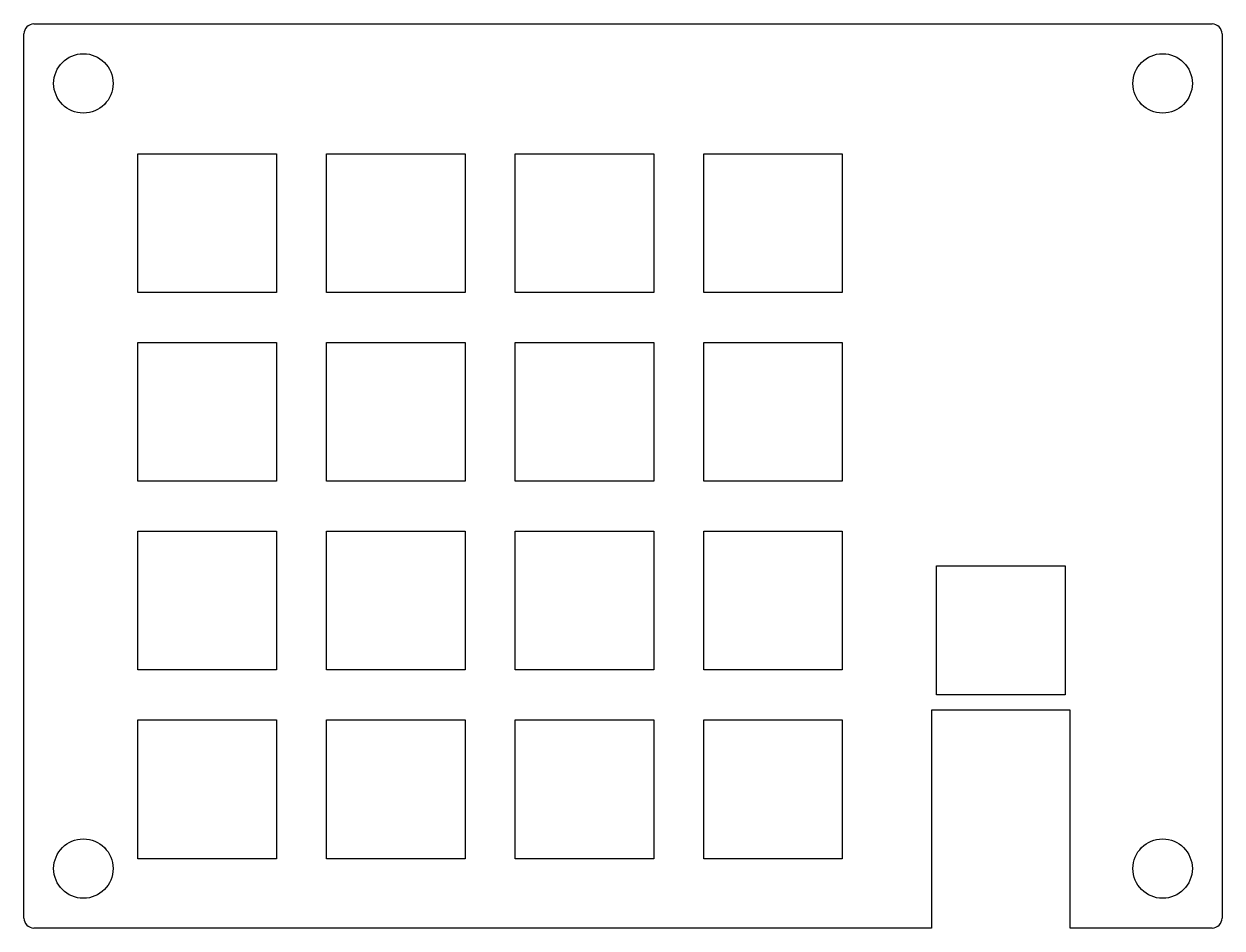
# Model space of a CAD drawing. Header units: millimetres. Extents: x -9 to 112, y -81 to 10.
import ezdxf

# ---------------------------------------------------------------- set-up
doc = ezdxf.new("R2010")
doc.units = ezdxf.units.MM

msp = doc.modelspace()

# ---------------------------------------------------------------- linework, layer by layer
at = {"color": 7, "linetype": 'Continuous', "lineweight": 25}
for p, q in [((-7.88035, 10.3169), (111.11965, 10.3169)), ((-8.88035, -79.9331), (-8.88035, 9.3169)), ((112.11965, 9.3169), (112.11965, -79.9331)), ((2.61965, -2.78364), (16.6192, -2.78364)), ((2.61965, -16.7831), (2.61965, -2.78364)), ((16.6192, -2.78364), (16.6192, -16.7831)), ((21.6697, -2.78364), (35.669, -2.78364)), ((21.6697, -16.7831), (21.6697, -2.78364)), ((35.669, -2.78364), (35.669, -16.7831)), ((40.7197, -16.7831), (40.7197, -2.78364)), ((40.7197, -2.78364), (54.719, -2.78364)), ((54.719, -2.78364), (54.719, -16.7831)), ((59.7697, -2.78364), (73.769, -2.78364)), ((59.7697, -16.7831), (59.7697, -2.78364)), ((73.769, -2.78364), (73.769, -16.7831)), ((16.6192, -16.7831), (2.61965, -16.7831)), ((35.669, -16.7831), (21.6697, -16.7831)), ((54.719, -16.7831), (40.7197, -16.7831)), ((73.769, -16.7831), (59.7697, -16.7831)), ((2.61965, -21.8336), (16.6192, -21.8336)), ((2.61965, -35.833), (2.61965, -21.8336)), ((16.6192, -21.8336), (16.6192, -35.833)), ((21.6697, -21.8336), (35.669, -21.8336)), ((21.6697, -35.833), (21.6697, -21.8336)), ((35.669, -21.8336), (35.669, -35.833)), ((40.7197, -35.833), (40.7197, -21.8336)), ((40.7197, -21.8336), (54.719, -21.8336)), ((54.719, -21.8336), (54.719, -35.833)), ((59.7697, -21.8336), (73.769, -21.8336)), ((59.7697, -35.833), (59.7697, -21.8336)), ((73.769, -21.8336), (73.769, -35.833)), ((16.6192, -35.833), (2.61965, -35.833)), ((35.669, -35.833), (21.6697, -35.833)), ((54.719, -35.833), (40.7197, -35.833)), ((73.769, -35.833), (59.7697, -35.833)), ((2.61965, -40.8838), (16.6192, -40.8838)), ((2.61965, -54.8831), (2.61965, -40.8838)), ((16.6192, -40.8838), (16.6192, -54.8831)), ((21.6697, -40.8838), (35.669, -40.8838)), ((21.6697, -54.8831), (21.6697, -40.8838)), ((35.669, -40.8838), (35.669, -54.8831)), ((40.7197, -40.8838), (54.719, -40.8838)), ((40.7197, -54.8831), (40.7197, -40.8838)), ((54.719, -40.8838), (54.719, -54.8831)), ((59.7697, -40.8838), (73.769, -40.8838)), ((59.7697, -54.8831), (59.7697, -40.8838)), ((73.769, -40.8838), (73.769, -54.8831)), ((83.269, -44.3838), (96.269, -44.3838)), ((83.269, -57.3831), (83.269, -44.3838)), ((96.269, -44.3838), (96.269, -57.3831)), ((16.6192, -54.8831), (2.61965, -54.8831)), ((35.669, -54.8831), (21.6697, -54.8831)), ((54.719, -54.8831), (40.7197, -54.8831)), ((73.769, -54.8831), (59.7697, -54.8831)), ((96.269, -57.3831), (83.269, -57.3831)), ((96.769, -58.9331), (82.769, -58.9331)), ((82.769, -58.9331), (82.769, -80.9331)), ((96.769, -80.9331), (96.769, -58.9331)), ((2.61965, -59.9338), (16.6192, -59.9338)), ((2.61965, -73.9331), (2.61965, -59.9338)), ((16.6192, -59.9338), (16.6192, -73.9331)), ((21.6697, -59.9338), (35.669, -59.9338)), ((21.6697, -73.9331), (21.6697, -59.9338)), ((35.669, -59.9338), (35.669, -73.9331)), ((40.7197, -59.9338), (54.719, -59.9338)), ((40.7197, -73.9331), (40.7197, -59.9338)), ((54.719, -59.9338), (54.719, -73.9331)), ((59.7697, -59.9338), (73.769, -59.9338)), ((59.7697, -73.9331), (59.7697, -59.9338)), ((73.769, -59.9338), (73.769, -73.9331)), ((16.6192, -73.9331), (2.61965, -73.9331)), ((35.669, -73.9331), (21.6697, -73.9331)), ((54.719, -73.9331), (40.7197, -73.9331)), ((73.769, -73.9331), (59.7697, -73.9331)), ((82.769, -80.9331), (-7.88035, -80.9331)), ((111.11965, -80.9331), (96.769, -80.9331))]:
    msp.add_line(p, q, dxfattribs=at)
for centre in [(-2.88035, 4.3169), (106.11965, 4.3169), (-2.88035, -74.9331), (106.11965, -74.9331)]:
    msp.add_circle(centre, 3, dxfattribs=at)
for centre, start, end in [((-7.88035, 9.3169), 90, 180), ((111.11965, 9.3169), 360, 90), ((-7.88035, -79.9331), 180, 270), ((111.11965, -79.9331), 270, 0)]:
    msp.add_arc(centre, 1, start, end, dxfattribs=at)

doc.saveas('drawing.dxf')
